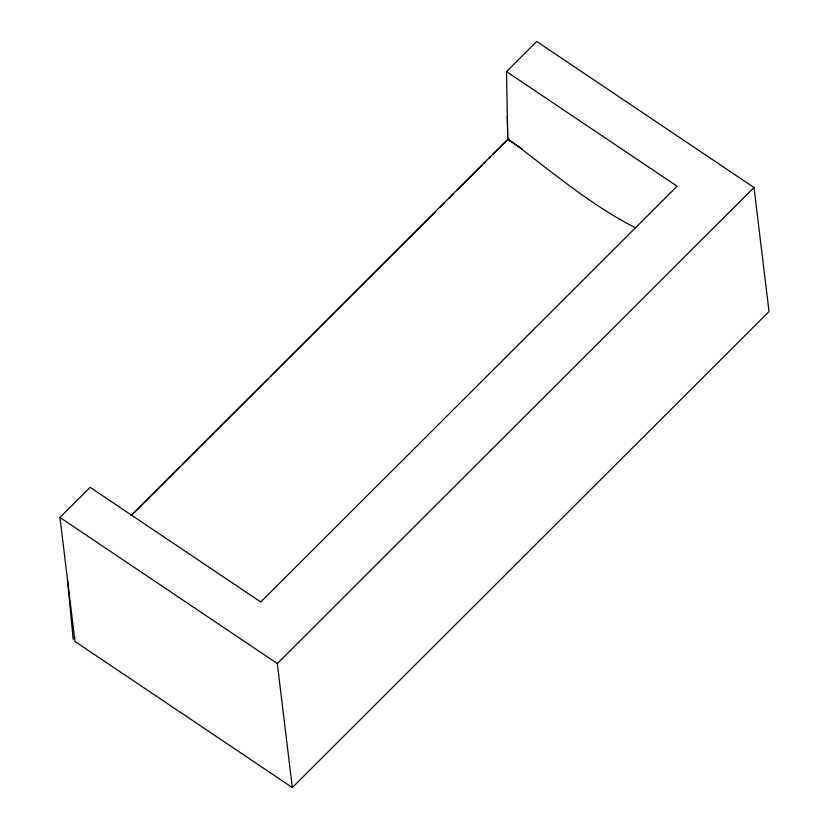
<?xml version="1.0" encoding="UTF-8"?>
<svg xmlns="http://www.w3.org/2000/svg" width="829" height="829" viewBox="0 0 829 829"><rect width="100%" height="100%" fill="white"/><g stroke="black" fill="none" stroke-linecap="round" stroke-linejoin="round"><path stroke-width="1.24" d="M74.962 637.346L73.17 639.221L67.45 579.233M59.968 517.462L90.143 487.328L260.741 601.989L677.106 186.235L506.509 71.574L536.684 41.45L754.017 187.53L769.032 311.538L292.316 787.55L74.983 641.47L59.968 517.462L277.311 663.532L292.316 787.55M131.003 515.773L171.624 475.214M172.639 474.188L179.883 466.965M182.598 464.25L267.788 379.185M270.606 376.366L435.215 212.006M439.981 207.24L444.344 202.887M449.142 198.1L453.463 193.779M457.121 190.131L482.115 165.168M483.949 163.344L485.784 161.51M488.923 158.37L490.737 156.557M493.11 154.194L508.84 138.484M277.311 663.532L754.017 187.53M131.386 515.4C256.99 390.2 382.179 264.565 507.731 139.345L522.55 149.168M635.802 227.913C589.139 204.317 549.451 169.655 507.721 138.619L507.327 116.153M512.053 142.443L507.762 139.562L506.509 71.574"/></g></svg>
